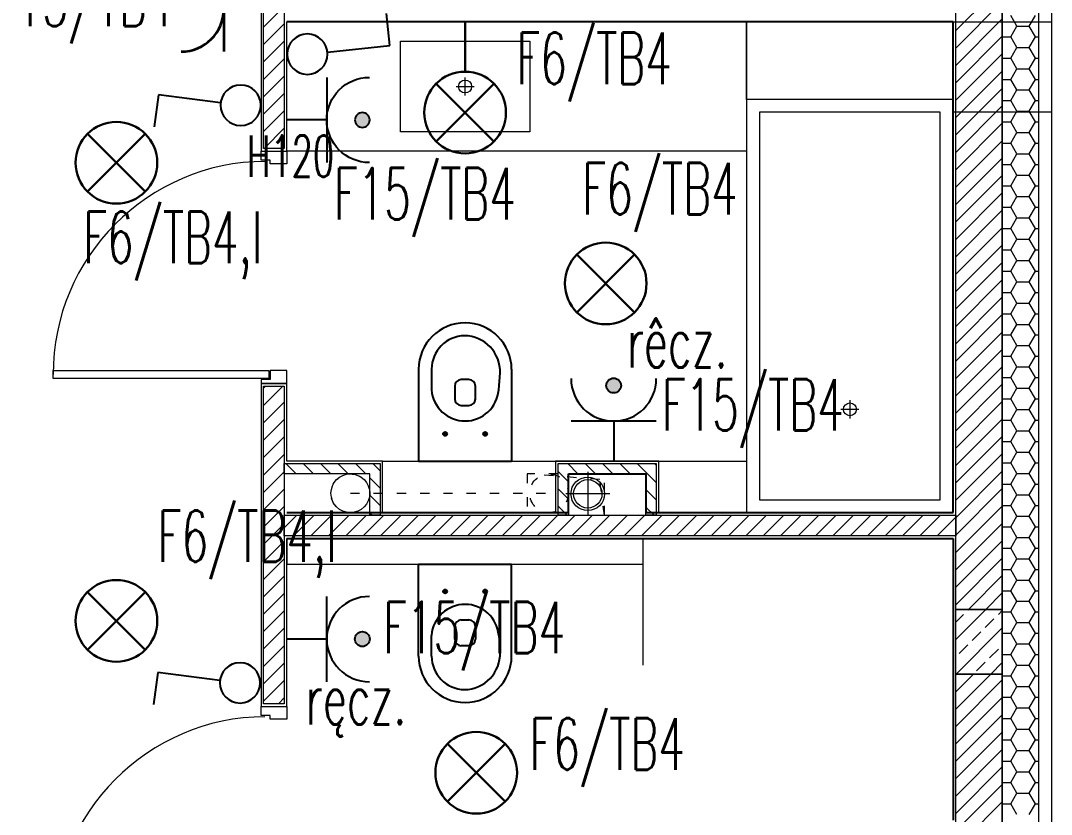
# Model space of a CAD drawing. Header units: millimetres. Extents: x 1780 to 154263, y -7240 to 17216.
# Drawn here: x 77389.6 to 77788.7, y 3724.4 to 4031.7 of the extents above; entities that cross this region are included whole.
import ezdxf

# ---------------------------------------------------------------- set-up
doc = ezdxf.new("R2010")
doc.units = ezdxf.units.MM
doc.linetypes.add('ACAD_ISO03W100', pattern=[30, 12, -18])
for name, color, linetype, lineweight in [('2d_SX_aranżacja drukowana', 200, 'Continuous', 5), ('2d_SX_gruba przekroje', 90, 'Continuous', 20), ('2d_SX_instalacje szkic - kanalizacja sanitarna', 44, 'Continuous', 5), ('2d_SX_instalacje szkic - wentylacja wywiew', 14, 'Continuous', 5), ('2d_SX_przebicia', 96, 'Continuous', 13), ('2d_SX_stolarka drzwiowa', 211, 'Continuous', 5), ('2d_SX_stolarka okznaczenia', 251, 'Continuous', 5), ('2d_SX_szraf', 251, 'Continuous', 0), ('2d_SX_warstwy', 181, 'Continuous', 9), ('2d_SX_widok', 10, 'Continuous', 9)]:
    doc.layers.add(name, color=color, linetype=linetype, lineweight=lineweight)
doc.layers.add('2d_SX_powierzchnia', color=251, linetype='Continuous', plot=False)
doc.layers.add('2d_SX_rewizja 18 września', color=210, linetype='Continuous')
doc.layers.add('60 instalacje elektryka', color=10, linetype='Continuous')
doc.styles.add('OPIS', font='simplex.shx', dxfattribs={"width": 0.7, "height": 4})

# ---------------------------------------------------------------- blocks, each defined once
blk = doc.blocks.new('PDKLD A2')
at = {"layer": '2d_SX_szraf'}
h = blk.add_hatch(dxfattribs=at)
h.set_pattern_fill('ANSI31', color=8, scale=1.5, angle=180, style=0)
h.set_pattern_definition([(45, (8803.4214, -14696.1416), (-3.36759605, 3.36759605), [])])
h.paths.add_polyline_path([(82724, -12207.24), (82716, -12207.24), (82716, -12079.24), (82724, -12079.24)])
h = blk.add_hatch(dxfattribs=at)
h.set_pattern_fill('ANSI31', color=8, scale=1.5, angle=180, style=0)
h.set_pattern_definition([(45, (8803.4214, -14701.1416), (-3.36759605, 3.36759605), [])])
h.paths.add_polyline_path([(82724, -12422.24), (82716, -12422.24), (82716, -12299.24), (82724, -12299.24)])
h = blk.add_hatch(dxfattribs=at)
h.set_pattern_fill('ANSI31', color=8, scale=1.5, angle=90, style=0)
h.set_pattern_definition([(45, (8770.9214, -14573.4844), (-3.36759605, 3.36759605), [])])
h.paths.add_polyline_path([(82724, -12357.24), (82724, -12349.24), (82984, -12349.24), (82984, -12357.24)])
at = {"color": 8, "ltscale": 5}
for p, q in [((82776, -12292.74), (82776, -12328.24)), ((82781, -12292.74), (82781, -12300.74)), ((82807, -12300.74), (82807.57, -12294.16)), ((82812, -12292.74), (82812, -12328.24)), ((82790, -12299.24), (82790, -12304.24)), ((82795.5, -12296.74), (82792.5, -12296.74)), ((82798, -12304.24), (82798, -12299.24)), ((82792.5, -12306.74), (82795.5, -12306.74)), ((82785.3, -12317.74), (82787.2, -12317.74)), ((82786.25, -12316.79), (82786.25, -12318.69)), ((82800.8, -12317.74), (82802.7, -12317.74)), ((82801.75, -12316.79), (82801.75, -12318.69)), ((82776, -12403.74), (82776, -12368.24)), ((82812, -12403.74), (82812, -12368.24)), ((82785.3, -12378.74), (82787.2, -12378.74)), ((82786.25, -12379.69), (82786.25, -12377.79)), ((82800.8, -12378.74), (82802.7, -12378.74)), ((82801.75, -12379.69), (82801.75, -12377.79)), ((82790, -12397.24), (82790, -12392.24)), ((82792.5, -12389.74), (82795.5, -12389.74)), ((82798, -12392.24), (82798, -12397.24)), ((82781, -12403.74), (82781, -12395.74)), ((82807, -12395.74), (82807.57, -12402.31)), ((82795.5, -12399.74), (82792.5, -12399.74))]:
    blk.add_line(p, q, dxfattribs=at)
for points in [[(82776, -12328.24), (82812, -12328.24)], [(82776, -12368.24), (82812, -12368.24)]]:
    blk.add_lwpolyline(points, dxfattribs=at)
for centre in [(82786.25, -12317.74), (82801.75, -12317.74), (82786.25, -12378.74), (82801.75, -12378.74)]:
    blk.add_circle(centre, 0.75, dxfattribs=at)
for centre, radius, start, end in [((82794, -12292.74), 18, 90, 180), ((82794, -12292.74), 18, 0, 90), ((82794, -12292.74), 13, 90.9315, 180), ((82793.57, -12293.74), 14, 358.2643, 89.1024), ((82792.5, -12299.24), 2.5, 90, 180), ((82795.5, -12299.24), 2.5, 0, 90), ((82794, -12299.69), 13.04, 184.5812, 355.4188), ((82792.5, -12304.24), 2.5, 180, 270), ((82795.5, -12304.24), 2.5, 270, 0), ((82794, -12396.78), 13.04, 4.5812, 175.4188), ((82792.5, -12392.24), 2.5, 90, 180), ((82795.5, -12392.24), 2.5, 0, 90), ((82792.5, -12397.24), 2.5, 180, 270), ((82795.5, -12397.24), 2.5, 270, 0), ((82794, -12403.74), 18, 180, 270), ((82794, -12403.74), 13, 180, 269.0685), ((82793.57, -12402.74), 14, 270.8976, 1.7357), ((82794, -12403.74), 18, 270, 0)]:
    blk.add_arc(centre, radius, start, end, dxfattribs=at)
at = {"layer": '2d_SX_aranżacja drukowana', "color": 8, "ltscale": 5}
for p, q in [((82725, -12208.24), (82725, -12158.24)), ((82725, -12158.24), (82903, -12158.24)), ((82903, -12158.24), (82903, -12208.24)), ((82903, -12208.24), (82725, -12208.24)), ((82762.07, -12328.24), (82903, -12328.24)), ((82725, -12358.24), (82725, -12368.24)), ((82863, -12407.24), (82863, -12358.24)), ((82725, -12368.24), (82863, -12368.24))]:
    blk.add_line(p, q, dxfattribs=at)
at = {"layer": '2d_SX_aranżacja drukowana', "color": 8}
for p, q in [((82903, -12188.24), (82903, -12158.24)), ((82903, -12158.24), (82983, -12158.24)), ((82983, -12158.24), (82983, -12188.24)), ((82983, -12188.24), (82903, -12188.24))]:
    blk.add_line(p, q, dxfattribs=at)
at = {"layer": '2d_SX_aranżacja drukowana', "color": 8, "ltscale": 5}
blk.add_lwpolyline([(82819, -12165.74), (82819, -12200.74), (82769, -12200.74), (82769, -12165.74)], close=True, dxfattribs=at)
for points in [[(82794, -12186.74), (82794, -12179.74)], [(82790.5, -12183.24), (82797.5, -12183.24)]]:
    blk.add_lwpolyline(points, dxfattribs=at)
at = {"layer": '2d_SX_aranżacja drukowana', "color": 8}
for points in [[(82903, -12348.24), (82983, -12348.24), (82983, -12188.24), (82903, -12188.24)], [(82908, -12343.24), (82978, -12343.24), (82978, -12193.24), (82908, -12193.24)]]:
    blk.add_lwpolyline(points, close=True, dxfattribs=at)
for points in [[(82946.5, -12308.24), (82939.5, -12308.24)], [(82943, -12304.74), (82943, -12311.74)]]:
    blk.add_lwpolyline(points, dxfattribs=at)
at = {"layer": '2d_SX_aranżacja drukowana', "color": 8, "ltscale": 5}
blk.add_circle((82794, -12183.24), 2.5, dxfattribs=at)
at = {"layer": '2d_SX_aranżacja drukowana', "color": 8}
blk.add_circle((82943, -12308.24), 2.5, dxfattribs=at)
at = {"layer": '2d_SX_gruba przekroje', "color": 8}
for p, q in [((83021, -11612.24), (83021, -12711.24)), ((82715, -12148.24), (82715, -12158.24)), ((82715, -12158.24), (82715, -12208.24)), ((82725, -12208.24), (82725, -12158.24)), ((82725, -12158.24), (82983, -12158.24)), ((82903, -12158.24), (82725, -12158.24)), ((82983, -12348.24), (82983, -12158.24)), ((82715, -12208.24), (82725, -12208.24)), ((82725, -12298.24), (82715, -12298.24)), ((82715, -12298.24), (82715, -12348.24)), ((82725, -12328.24), (82725, -12298.24)), ((82736.07, -12328.24), (82725, -12328.24)), ((82762.07, -12328.24), (82736.07, -12328.24)), ((82736.07, -12328.24), (82736.07, -12328.24)), ((82762.07, -12348.24), (82762.07, -12328.24)), ((82869, -12328.24), (82829, -12328.24)), ((82829, -12328.24), (82829, -12348.24)), ((82869, -12348.24), (82869, -12328.24)), ((82715, -12348.24), (82715, -12358.24)), ((82829, -12348.24), (82762.07, -12348.24)), ((82983, -12348.24), (82869, -12348.24)), ((82715, -12358.24), (82715, -12423.24)), ((82725, -12423.24), (82725, -12358.24)), ((82725, -12358.24), (82983, -12358.24)), ((82983, -12467.24), (82983, -12358.24)), ((82715, -12423.24), (82725, -12423.24))]:
    blk.add_line(p, q, dxfattribs=at)
at = {"layer": '2d_SX_instalacje szkic - kanalizacja sanitarna', "color": 8}
for points in [[(82841.5, -12332.46), (82841.5, -12349.46)], [(82850, -12340.96), (82833, -12340.96)]]:
    blk.add_lwpolyline(points, dxfattribs=at)
blk.add_circle((82841.5, -12340.96), 5.5, dxfattribs=at)
at = {"layer": '2d_SX_instalacje szkic - wentylacja wywiew', "color": 8, "linetype": 'ACAD_ISO03W100', "ltscale": 0.3}
blk.add_line((82749.57, -12340.74), (82826.5, -12340.74), dxfattribs=at)
for centre in [(82749.57, -12340.74), (82826.5, -12340.74)]:
    blk.add_circle(centre, 7.5, dxfattribs=at)
at = {"layer": '2d_SX_instalacje szkic - wentylacja wywiew', "color": 8}
blk.add_circle((82749.57, -12340.74), 7.5, dxfattribs=at)
blk.add_circle((82749.57, -12340.74), 7.5, dxfattribs=at)
at = {"layer": '2d_SX_powierzchnia', "color": 8}
for p, q in [((82983, -12158.24), (82725, -12158.24)), ((82983, -12348.24), (82983, -12158.24)), ((82834, -12333.24), (82864, -12333.24)), ((82834, -12348.24), (82834, -12333.24)), ((82864, -12333.24), (82864, -12348.24)), ((82725, -12348.24), (82834, -12348.24)), ((82864, -12348.24), (82983, -12348.24)), ((82725, -12358.24), (82983, -12358.24)), ((82983, -12358.24), (82983, -12467.24))]:
    blk.add_line(p, q, dxfattribs=at)
at = {"layer": '2d_SX_przebicia', "color": 8}
for p, q in [((82983, -12158.24), (83021, -12158.24)), ((82983, -12193.24), (82983, -12158.24)), ((83021, -12158.24), (83021, -12193.24)), ((83021, -12193.24), (82983, -12193.24))]:
    blk.add_line(p, q, dxfattribs=at)
at = {"layer": '2d_SX_przebicia', "color": 8, "linetype": 'ACAD_ISO03W100', "ltscale": 0.3}
for p, q in [((82846.12, -12335.39), (82818, -12333.24)), ((82848, -12333.24), (82818, -12333.24)), ((82818, -12333.24), (82818, -12349.24)), ((82848, -12349.24), (82846.12, -12335.39)), ((82848, -12349.24), (82848, -12333.24)), ((82818, -12349.24), (82848, -12349.24))]:
    blk.add_line(p, q, dxfattribs=at)
at = {"layer": '2d_SX_przebicia', "color": 8}
for centre, radius in [((82749.57, -12340.74), 7.5), ((82841.5, -12340.96), 6.5)]:
    blk.add_circle(centre, radius, dxfattribs=at)
at = {"layer": '2d_SX_stolarka drzwiowa', "color": 8}
for points in [[(82715, -12211.74), (82715, -12208.24), (82725, -12208.24), (82725, -12213.24), (82718.5, -12213.24), (82718.5, -12211.74), (82715, -12211.74)], [(82718.5, -12293.24), (82718.5, -12296.74), (82715, -12296.74), (82715, -12298.24), (82725, -12298.24), (82725, -12293.24), (82718.5, -12293.24)], [(82715, -12426.74), (82715, -12423.24), (82725, -12423.24), (82725, -12428.24), (82718.5, -12428.24), (82718.5, -12426.74), (82715, -12426.74)]]:
    blk.add_lwpolyline(points, dxfattribs=at)
blk.add_lwpolyline([(82718, -12296.24), (82634.5, -12296.24), (82634.5, -12293.24), (82718, -12293.24)], close=True, dxfattribs=at)
at = {"layer": '2d_SX_stolarka okznaczenia', "color": 8}
for centre in [(82716.93, -12294.66), (82716.93, -12509.66)]:
    blk.add_arc(centre, 82.43, 90.2975, 180.0508, dxfattribs=at)
at = {"layer": '2d_SX_szraf', "color": 8, "linetype": 'Continuous'}
for p, q in [((82984, -12161.61), (83002, -12143.61)), ((82984, -12168.34), (83002, -12150.34)), ((83007.66, -12159.84), (83005.27, -12155.72)), ((83012.42, -12159.84), (83014.8, -12155.72)), ((82984, -12175.08), (83002, -12157.08)), ((83005.27, -12163.97), (83007.66, -12159.84)), ((83007.66, -12159.84), (83012.42, -12159.84)), ((83014.8, -12163.97), (83012.42, -12159.84)), ((82984, -12181.81), (83002, -12163.81)), ((83002, -12163.97), (83005.28, -12163.97)), ((83007.66, -12168.09), (83005.27, -12163.97)), ((83012.42, -12168.09), (83014.8, -12163.97)), ((83014.8, -12163.97), (83016, -12163.97)), ((83005.27, -12172.22), (83007.66, -12168.09)), ((83007.66, -12168.09), (83012.42, -12168.09)), ((83014.8, -12172.22), (83012.42, -12168.09)), ((82984, -12188.55), (83002, -12170.55)), ((83002, -12172.22), (83005.28, -12172.22)), ((83007.66, -12176.34), (83005.27, -12172.22)), ((83012.42, -12176.34), (83014.8, -12172.22)), ((83014.8, -12172.22), (83016, -12172.22)), ((83005.27, -12180.47), (83007.66, -12176.34)), ((83007.66, -12176.34), (83012.42, -12176.34)), ((83014.8, -12180.47), (83012.42, -12176.34)), ((82984, -12195.28), (83002, -12177.28)), ((83002, -12180.47), (83005.28, -12180.47)), ((83007.66, -12184.59), (83005.27, -12180.47)), ((83012.42, -12184.59), (83014.8, -12180.47)), ((83014.8, -12180.47), (83016, -12180.47)), ((82984, -12202.02), (83002, -12184.02)), ((83005.27, -12188.71), (83007.66, -12184.59)), ((83007.66, -12184.59), (83012.42, -12184.59)), ((83014.8, -12188.71), (83012.42, -12184.59)), ((83002, -12188.71), (83005.28, -12188.71)), ((83007.66, -12192.84), (83005.27, -12188.71)), ((83012.42, -12192.84), (83014.8, -12188.71)), ((83014.8, -12188.71), (83016, -12188.71)), ((82984, -12208.75), (83002, -12190.75)), ((83005.27, -12196.96), (83007.66, -12192.84)), ((83007.66, -12192.84), (83012.42, -12192.84)), ((83014.8, -12196.96), (83012.42, -12192.84)), ((82984, -12215.49), (83002, -12197.49)), ((83002, -12196.96), (83005.28, -12196.96)), ((83007.66, -12201.09), (83005.27, -12196.96)), ((83012.42, -12201.09), (83014.8, -12196.96)), ((83014.8, -12196.96), (83016, -12196.96)), ((82984, -12222.23), (83002, -12204.23)), ((83005.27, -12205.21), (83007.66, -12201.09)), ((83007.66, -12201.09), (83012.42, -12201.09)), ((83014.8, -12205.21), (83012.42, -12201.09)), ((83002, -12205.21), (83005.28, -12205.21)), ((83007.66, -12209.34), (83005.27, -12205.21)), ((83012.42, -12209.34), (83014.8, -12205.21)), ((83014.8, -12205.21), (83016, -12205.21)), ((82984, -12228.96), (83002, -12210.96)), ((83005.27, -12213.46), (83007.66, -12209.34)), ((83007.66, -12209.34), (83012.42, -12209.34)), ((83014.8, -12213.46), (83012.42, -12209.34)), ((83002, -12213.46), (83005.28, -12213.46)), ((83007.66, -12217.59), (83005.27, -12213.46)), ((83012.42, -12217.59), (83014.8, -12213.46)), ((83014.8, -12213.46), (83016, -12213.46)), ((82984, -12235.7), (83002, -12217.7)), ((83005.27, -12221.71), (83007.66, -12217.59)), ((83007.66, -12217.59), (83012.42, -12217.59)), ((83014.8, -12221.71), (83012.42, -12217.59)), ((82984, -12242.43), (83002, -12224.43)), ((83002, -12221.71), (83005.28, -12221.71)), ((83007.66, -12225.83), (83005.27, -12221.71)), ((83012.42, -12225.83), (83014.8, -12221.71)), ((83014.8, -12221.71), (83016, -12221.71)), ((83005.27, -12229.96), (83007.66, -12225.83)), ((83007.66, -12225.83), (83012.42, -12225.83)), ((83014.8, -12229.96), (83012.42, -12225.83)), ((82984, -12249.17), (83002, -12231.17)), ((83002, -12229.96), (83005.28, -12229.96)), ((83007.66, -12234.08), (83005.27, -12229.96)), ((83012.42, -12234.08), (83014.8, -12229.96)), ((83014.8, -12229.96), (83016, -12229.96)), ((83005.27, -12238.21), (83007.66, -12234.08)), ((83007.66, -12234.08), (83012.42, -12234.08)), ((83014.8, -12238.21), (83012.42, -12234.08)), ((82984, -12255.9), (83002, -12237.9)), ((83002, -12238.21), (83005.28, -12238.21)), ((83007.66, -12242.33), (83005.27, -12238.21)), ((83012.42, -12242.33), (83014.8, -12238.21)), ((83014.8, -12238.21), (83016, -12238.21)), ((82984, -12262.64), (83002, -12244.64)), ((83005.27, -12246.46), (83007.66, -12242.33)), ((83007.66, -12242.33), (83012.42, -12242.33)), ((83014.8, -12246.46), (83012.42, -12242.33)), ((83002, -12246.46), (83005.28, -12246.46)), ((83007.66, -12250.58), (83005.27, -12246.46)), ((83012.42, -12250.58), (83014.8, -12246.46)), ((83014.8, -12246.46), (83016, -12246.46)), ((82984, -12269.37), (83002, -12251.37)), ((83005.27, -12254.71), (83007.66, -12250.58)), ((83007.66, -12250.58), (83012.42, -12250.58)), ((83014.8, -12254.71), (83012.42, -12250.58)), ((83002, -12254.71), (83005.28, -12254.71)), ((83007.66, -12258.83), (83005.27, -12254.71)), ((83012.42, -12258.83), (83014.8, -12254.71)), ((83014.8, -12254.71), (83016, -12254.71)), ((82984, -12276.11), (83002, -12258.11)), ((83005.27, -12262.95), (83007.66, -12258.83)), ((83007.66, -12258.83), (83012.42, -12258.83)), ((83014.8, -12262.95), (83012.42, -12258.83)), ((83002, -12262.95), (83005.28, -12262.95)), ((83007.66, -12267.08), (83005.27, -12262.95)), ((83012.42, -12267.08), (83014.8, -12262.95)), ((83014.8, -12262.95), (83016, -12262.95)), ((82984, -12282.84), (83002, -12264.84)), ((83005.27, -12271.2), (83007.66, -12267.08)), ((83007.66, -12267.08), (83012.42, -12267.08)), ((83014.8, -12271.2), (83012.42, -12267.08)), ((82984, -12289.58), (83002, -12271.58)), ((83002, -12271.2), (83005.28, -12271.2)), ((83007.66, -12275.33), (83005.27, -12271.2)), ((83012.42, -12275.33), (83014.8, -12271.2)), ((83014.8, -12271.2), (83016, -12271.2)), ((83005.27, -12279.45), (83007.66, -12275.33)), ((83007.66, -12275.33), (83012.42, -12275.33)), ((83014.8, -12279.45), (83012.42, -12275.33)), ((82984, -12296.31), (83002, -12278.31)), ((83002, -12279.45), (83005.28, -12279.45)), ((83007.66, -12283.58), (83005.27, -12279.45)), ((83012.42, -12283.58), (83014.8, -12279.45)), ((83014.8, -12279.45), (83016, -12279.45)), ((83005.27, -12287.7), (83007.66, -12283.58)), ((83007.66, -12283.58), (83012.42, -12283.58)), ((83014.8, -12287.7), (83012.42, -12283.58)), ((82984, -12303.05), (83002, -12285.05)), ((83002, -12287.7), (83005.28, -12287.7)), ((83007.66, -12291.83), (83005.27, -12287.7)), ((83012.42, -12291.83), (83014.8, -12287.7)), ((83014.8, -12287.7), (83016, -12287.7)), ((82984, -12309.78), (83002, -12291.78)), ((83005.27, -12295.95), (83007.66, -12291.83)), ((83007.66, -12291.83), (83012.42, -12291.83)), ((83014.8, -12295.95), (83012.42, -12291.83)), ((83002, -12295.95), (83005.28, -12295.95)), ((83007.66, -12300.07), (83005.27, -12295.95)), ((83012.42, -12300.07), (83014.8, -12295.95)), ((83014.8, -12295.95), (83016, -12295.95)), ((82984, -12316.52), (83002, -12298.52)), ((83005.27, -12304.2), (83007.66, -12300.07)), ((83007.66, -12300.07), (83012.42, -12300.07)), ((83014.8, -12304.2), (83012.42, -12300.07)), ((83002, -12304.2), (83005.28, -12304.2)), ((83007.66, -12308.32), (83005.27, -12304.2)), ((83012.42, -12308.32), (83014.8, -12304.2)), ((83014.8, -12304.2), (83016, -12304.2)), ((82984, -12323.25), (83002, -12305.25)), ((83005.27, -12312.45), (83007.66, -12308.32)), ((83007.66, -12308.32), (83012.42, -12308.32)), ((83014.8, -12312.45), (83012.42, -12308.32)), ((82984, -12329.99), (83002, -12311.99)), ((83002, -12312.45), (83005.28, -12312.45)), ((83007.66, -12316.57), (83005.27, -12312.45)), ((83012.42, -12316.57), (83014.8, -12312.45)), ((83014.8, -12312.45), (83016, -12312.45)), ((82984, -12336.72), (83002, -12318.72)), ((83005.27, -12320.7), (83007.66, -12316.57)), ((83007.66, -12316.57), (83012.42, -12316.57)), ((83014.8, -12320.7), (83012.42, -12316.57)), ((83002, -12320.7), (83005.28, -12320.7)), ((83007.66, -12324.82), (83005.27, -12320.7)), ((83012.42, -12324.82), (83014.8, -12320.7)), ((83014.8, -12320.7), (83016, -12320.7)), ((82984, -12343.46), (83002, -12325.46)), ((83005.27, -12328.95), (83007.66, -12324.82)), ((83007.66, -12324.82), (83012.42, -12324.82)), ((83014.8, -12328.95), (83012.42, -12324.82)), ((82724.58, -12329.24), (82728.58, -12333.24)), ((82731.31, -12329.24), (82735.31, -12333.24)), ((82738.05, -12329.24), (82742.05, -12333.24)), ((82744.78, -12329.24), (82748.78, -12333.24)), ((82751.52, -12329.24), (82755.52, -12333.24)), ((82758.26, -12329.24), (82761.07, -12332.05)), ((82830, -12332.27), (82834, -12336.27)), ((82833.71, -12329.24), (82837.71, -12333.24)), ((82840.44, -12329.24), (82844.44, -12333.24)), ((82847.18, -12329.24), (82851.18, -12333.24)), ((82853.91, -12329.24), (82857.91, -12333.24)), ((82860.65, -12329.24), (82868, -12336.59)), ((82867.38, -12329.24), (82868, -12329.85)), ((82984, -12350.19), (83002, -12332.19)), ((83002, -12328.95), (83005.28, -12328.95)), ((83007.66, -12333.07), (83005.27, -12328.95)), ((83012.42, -12333.07), (83014.8, -12328.95)), ((83014.8, -12328.95), (83016, -12328.95)), ((82757.07, -12334.79), (82761.07, -12338.79)), ((83005.27, -12337.19), (83007.66, -12333.07)), ((83007.66, -12333.07), (83012.42, -12333.07)), ((83014.8, -12337.19), (83012.42, -12333.07)), ((82830, -12339), (82834, -12343)), ((82864, -12339.33), (82868, -12343.33)), ((82984, -12356.93), (83002, -12338.93)), ((83002, -12337.19), (83005.28, -12337.19)), ((83007.66, -12341.32), (83005.27, -12337.19)), ((83012.42, -12341.32), (83014.8, -12337.19)), ((83014.8, -12337.19), (83016, -12337.19)), ((82757.07, -12341.52), (82761.07, -12345.52)), ((83005.27, -12345.44), (83007.66, -12341.32)), ((83007.66, -12341.32), (83012.42, -12341.32)), ((83014.8, -12345.44), (83012.42, -12341.32)), ((82757.07, -12348.26), (82758.05, -12349.24)), ((82830, -12345.74), (82833.5, -12349.24)), ((82864, -12346.06), (82867.18, -12349.24)), ((82984, -12363.66), (83002, -12345.66)), ((83002, -12345.44), (83005.28, -12345.44)), ((83007.66, -12349.57), (83005.27, -12345.44)), ((83012.42, -12349.57), (83014.8, -12345.44)), ((83014.8, -12345.44), (83016, -12345.44)), ((82984, -12370.4), (83002, -12352.4)), ((83005.27, -12353.69), (83007.66, -12349.57)), ((83007.66, -12349.57), (83012.42, -12349.57)), ((83014.8, -12353.69), (83012.42, -12349.57)), ((83002, -12353.69), (83005.28, -12353.69)), ((83007.66, -12357.82), (83005.27, -12353.69)), ((83012.42, -12357.82), (83014.8, -12353.69)), ((83014.8, -12353.69), (83016, -12353.69)), ((82984, -12377.13), (83002, -12359.13)), ((83005.27, -12361.94), (83007.66, -12357.82)), ((83007.66, -12357.82), (83012.42, -12357.82)), ((83014.8, -12361.94), (83012.42, -12357.82)), ((83002, -12361.94), (83005.28, -12361.94)), ((83007.66, -12366.07), (83005.27, -12361.94)), ((83012.42, -12366.07), (83014.8, -12361.94)), ((83014.8, -12361.94), (83016, -12361.94)), ((82984, -12383.87), (83002, -12365.87)), ((83005.27, -12370.19), (83007.66, -12366.07)), ((83007.66, -12366.07), (83012.42, -12366.07)), ((83014.8, -12370.19), (83012.42, -12366.07)), ((83002, -12370.19), (83005.28, -12370.19)), ((83007.66, -12374.31), (83005.27, -12370.19)), ((83012.42, -12374.31), (83014.8, -12370.19)), ((83014.8, -12370.19), (83016, -12370.19)), ((82988.87, -12385.74), (83002, -12372.6)), ((83005.27, -12378.44), (83007.66, -12374.31)), ((83007.66, -12374.31), (83012.42, -12374.31)), ((83014.8, -12378.44), (83012.42, -12374.31)), ((82995.61, -12385.74), (83002, -12379.34)), ((83002, -12378.44), (83005.28, -12378.44)), ((83007.66, -12382.56), (83005.27, -12378.44)), ((83012.42, -12382.56), (83014.8, -12378.44)), ((83014.8, -12378.44), (83016, -12378.44)), ((83005.27, -12386.69), (83007.66, -12382.56)), ((83007.66, -12382.56), (83012.42, -12382.56)), ((83014.8, -12386.69), (83012.42, -12382.56)), ((82984, -12397.34), (82995.61, -12385.74)), ((82984, -12390.6), (82987, -12387.61)), ((82988.68, -12385.93), (82988.87, -12385.74)), ((83000.47, -12387.61), (83002, -12386.08)), ((83002, -12386.69), (83005.28, -12386.69)), ((83007.66, -12390.81), (83005.27, -12386.69)), ((83012.42, -12390.81), (83014.8, -12386.69)), ((83014.8, -12386.69), (83016, -12386.69)), ((82995.42, -12392.66), (82998.78, -12389.29)), ((83005.27, -12394.94), (83007.66, -12390.81)), ((83007.66, -12390.81), (83012.42, -12390.81)), ((83014.8, -12394.94), (83012.42, -12390.81)), ((82984.08, -12410.74), (83002, -12392.81)), ((82990.37, -12397.71), (82993.73, -12394.34)), ((83002, -12394.94), (83005.28, -12394.94)), ((83007.66, -12399.06), (83005.27, -12394.94)), ((83012.42, -12399.06), (83014.8, -12394.94)), ((83014.8, -12394.94), (83016, -12394.94)), ((82985.31, -12402.76), (82988.68, -12399.4)), ((83005.27, -12403.19), (83007.66, -12399.06)), ((83007.66, -12399.06), (83012.42, -12399.06)), ((83014.8, -12403.19), (83012.42, -12399.06)), ((82997.1, -12404.45), (83000.47, -12401.08)), ((83002, -12403.19), (83005.28, -12403.19)), ((83007.66, -12407.31), (83005.27, -12403.19)), ((83012.42, -12407.31), (83014.8, -12403.19)), ((83014.8, -12403.19), (83016, -12403.19)), ((82992.05, -12409.5), (82995.42, -12406.13)), ((82997.55, -12410.74), (83002, -12406.28)), ((83005.27, -12411.43), (83007.66, -12407.31)), ((83007.66, -12407.31), (83012.42, -12407.31)), ((83014.8, -12411.43), (83012.42, -12407.31)), ((82984, -12410.81), (82984.08, -12410.74)), ((82984, -12417.55), (82990.81, -12410.74)), ((82984, -12424.28), (82997.55, -12410.74)), ((83002, -12411.43), (83005.28, -12411.43)), ((83007.66, -12415.56), (83005.27, -12411.43)), ((83012.42, -12415.56), (83014.8, -12411.43)), ((83014.8, -12411.43), (83016, -12411.43)), ((82984, -12431.02), (83002, -12413.02)), ((83005.27, -12419.68), (83007.66, -12415.56)), ((83007.66, -12415.56), (83012.42, -12415.56)), ((83014.8, -12419.68), (83012.42, -12415.56)), ((82984, -12437.75), (83002, -12419.75)), ((83002, -12419.68), (83005.28, -12419.68)), ((83007.66, -12423.81), (83005.27, -12419.68)), ((83012.42, -12423.81), (83014.8, -12419.68)), ((83014.8, -12419.68), (83016, -12419.68)), ((83005.27, -12427.93), (83007.66, -12423.81)), ((83007.66, -12423.81), (83012.42, -12423.81)), ((83014.8, -12427.93), (83012.42, -12423.81)), ((82984, -12444.49), (83002, -12426.49)), ((83002, -12427.93), (83005.28, -12427.93)), ((83007.66, -12432.06), (83005.27, -12427.93)), ((83012.42, -12432.06), (83014.8, -12427.93)), ((83014.8, -12427.93), (83016, -12427.93)), ((83005.27, -12436.18), (83007.66, -12432.06)), ((83007.66, -12432.06), (83012.42, -12432.06)), ((83014.8, -12436.18), (83012.42, -12432.06)), ((82984, -12451.22), (83002, -12433.22)), ((83002, -12436.18), (83005.28, -12436.18)), ((83007.66, -12440.31), (83005.27, -12436.18)), ((83012.42, -12440.31), (83014.8, -12436.18)), ((83014.8, -12436.18), (83016, -12436.18)), ((82984, -12457.96), (83002, -12439.96)), ((83005.27, -12444.43), (83007.66, -12440.31)), ((83007.66, -12440.31), (83012.42, -12440.31)), ((83014.8, -12444.43), (83012.42, -12440.31)), ((82984, -12464.69), (83002, -12446.69)), ((83002, -12444.43), (83005.28, -12444.43)), ((83007.66, -12448.55), (83005.27, -12444.43)), ((83012.42, -12448.55), (83014.8, -12444.43)), ((83014.8, -12444.43), (83016, -12444.43)), ((83005.27, -12452.68), (83007.66, -12448.55)), ((83007.66, -12448.55), (83012.42, -12448.55)), ((83014.8, -12452.68), (83012.42, -12448.55)), ((82984, -12471.43), (83002, -12453.43)), ((83002, -12452.68), (83005.28, -12452.68)), ((83007.66, -12456.8), (83005.27, -12452.68)), ((83012.42, -12456.8), (83014.8, -12452.68)), ((83014.8, -12452.68), (83016, -12452.68)), ((82984, -12478.16), (83002, -12460.16)), ((83005.27, -12460.93), (83007.66, -12456.8)), ((83007.66, -12456.8), (83012.42, -12456.8)), ((83014.8, -12460.93), (83012.42, -12456.8)), ((83002, -12460.93), (83005.28, -12460.93)), ((83007.66, -12465.05), (83005.27, -12460.93)), ((83012.42, -12465.05), (83014.8, -12460.93)), ((83014.8, -12460.93), (83016, -12460.93))]:
    blk.add_line(p, q, dxfattribs=at)
at = {"layer": '2d_SX_warstwy', "color": 8}
for p, q in [((83016, -11617.24), (83016, -12706.24)), ((83002, -12692.24), (83002, -11631.24)), ((82984, -12385.74), (82984, -11964.24)), ((83002, -11964.24), (83002, -12385.74)), ((82724, -12333.24), (82724, -12329.24)), ((82724, -12329.24), (82757.07, -12329.24)), ((82757.07, -12329.24), (82761.07, -12329.24)), ((82761.07, -12329.24), (82761.07, -12349.24)), ((82830, -12349.24), (82830, -12329.24)), ((82830, -12329.24), (82864, -12329.24)), ((82864, -12329.24), (82868, -12329.24)), ((82868, -12329.24), (82868, -12349.24)), ((82741.07, -12333.24), (82724, -12333.24)), ((82757.07, -12333.24), (82741.07, -12333.24)), ((82741.07, -12333.24), (82741.07, -12333.24)), ((82757.07, -12349.24), (82757.07, -12333.24)), ((82757.07, -12333.24), (82757.07, -12333.24)), ((82864, -12333.24), (82834, -12333.24)), ((82834, -12333.24), (82834, -12349.24)), ((82864, -12349.24), (82864, -12333.24)), ((82864, -12333.24), (82864, -12333.24)), ((82761.07, -12349.24), (82757.07, -12349.24)), ((82834, -12349.24), (82830, -12349.24)), ((82868, -12349.24), (82864, -12349.24)), ((82984, -12385.74), (83002, -12385.74)), ((82984, -12410.74), (82984, -12385.74)), ((83002, -12385.74), (82984, -12385.74)), ((83002, -12385.74), (83002, -12410.74)), ((83002, -12410.74), (82984, -12410.74)), ((82984, -12674.24), (82984, -12410.74)), ((82984, -12410.74), (83002, -12410.74)), ((83002, -12410.74), (83002, -12692.24))]:
    blk.add_line(p, q, dxfattribs=at)
for points in [[(82724, -12207.24), (82716, -12207.24), (82716, -12079.24), (82724, -12079.24)], [(82724, -12422.24), (82716, -12422.24), (82716, -12299.24), (82724, -12299.24)], [(82724, -12357.24), (82724, -12349.24), (82984, -12349.24), (82984, -12357.24)]]:
    blk.add_lwpolyline(points, close=True, dxfattribs=at)
at = {"layer": '2d_SX_widok', "color": 8, "ltscale": 0.5}
blk.add_line((83021, -11314.24), (83021, -12711.24), dxfattribs=at)
blk = doc.blocks.new('lampa1')
at = {"layer": '60 instalacje elektryka', "lineweight": 30}
for p, q in [((2045.42, 2946.75), (2067.75, 2924.42)), ((2067.75, 2946.75), (2045.42, 2924.42))]:
    blk.add_line(p, q, dxfattribs=at)
blk.add_circle((2056.58, 2935.58), 15.79, dxfattribs=at)
blk = doc.blocks.new('kinkiet')
at = {"layer": '60 instalacje elektryka', "lineweight": 30}
for p, q in [((-249830.13, -8956.18), (-249807.78, -8978.54)), ((-249830.13, -8978.54), (-249807.78, -8956.18)), ((-249834.76, -8967.36), (-249854.04, -8967.36))]:
    blk.add_line(p, q, dxfattribs=at)
blk.add_circle((-249818.96, -8967.36), 15.81, dxfattribs=at)
blk = doc.blocks.new('jednobiegunowy')
at = {"layer": '60 instalacje elektryka'}
for p, q in [((2190.56, 2793.4), (2200.02, 2802.78)), ((2200.02, 2802.78), (2204.88, 2797.97))]:
    blk.add_line(p, q, dxfattribs=at)
blk.add_circle((2187.5, 2790.37), 4.3, dxfattribs=at)
blk = doc.blocks.new('gniazdo')
at = {"layer": '60 instalacje elektryka', "lineweight": 35}
for p, q in [((1911.132, 1039.393), (1911.132, 1043.76)), ((1911.132, 1041.576), (1909.09, 1041.576))]:
    blk.add_line(p, q, dxfattribs=at)
blk.add_arc((1913.316, 1041.576), 2.184, 90, 270, dxfattribs=at)
blk = doc.blocks.new('gniazdo IP44')
at = {"layer": '60 instalacje elektryka'}
h = blk.add_hatch(color=256, dxfattribs=at)
h.dxf.hatch_style = 1
edge = h.paths.add_edge_path()
edge.add_arc((1758.87, 20893.39), 2.87, 0, 360)
at = {"layer": '60 instalacje elektryka', "lineweight": 25}
for p, q in [((1775.37, 20879.59), (1742.37, 20879.59)), ((1758.87, 20879.59), (1758.87, 20864.16))]:
    blk.add_line(p, q, dxfattribs=at)
at = {"layer": '60 instalacje elektryka'}
blk.add_circle((1758.87, 20893.39), 2.87, dxfattribs=at)
at = {"layer": '60 instalacje elektryka', "lineweight": 25}
blk.add_arc((1758.87, 20896.09), 16.5, 180, 0, dxfattribs=at)

msp = doc.modelspace()

# ---------------------------------------------------------------- block references
at = {"layer": '2d_SX_rewizja 18 września'}
msp.add_blockref('PDKLD A2', (-5232.32, 16189.48), dxfattribs=at)
at = {"layer": '60 instalacje elektryka'}
for name, p, xscale, yscale, zscale, rotation in [('gniazdo', (91909.16, 11906.61), 7.556206694400001, 7.556206694400001, 7.556206694400001, 180), ('jednobiegunowy', (71055.07, 4139.59), -1.818212235840003, 1.818212235840003, 1.818212235840003, 230.8314478642807), ('jednobiegunowy', (83721.31, 2405.07), -1.818212235840003, 1.818212235840003, 1.818212235840003, 37.59092794909617), ('lampa1', (74487.86, 6035.55), 1.0011, 1.0011, 1.0011, 270.0000000000002), ('lampa1', (74677.31, 5988.82), 1.0011, 1.0011, 1.0011, 270.0000000000002), ('lampa1', (74487.86, 5858.19), 1.0011, 1.0011, 1.0011, 270.0000000000002), ('jednobiegunowy', (83721.04, 2181.44), -1.818212235840003, 1.818212235840003, 1.818212235840003, 37.59092794909617), ('lampa1', (74627.19, 5799.38), 1.0011, 1.0011, 1.0011, 270.0000000000002)]:
    msp.add_blockref(name, p, dxfattribs=dict(at, xscale=xscale, yscale=yscale, zscale=zscale, rotation=rotation))
for name, p, rotation in [('kinkiet', (86529.04, -245822.8), 270.0000000000001), ('gniazdo IP44', (56628.52, 5551.17), 270)]:
    msp.add_blockref(name, p, dxfattribs=dict(at, rotation=rotation))
at = {"layer": '60 instalacje elektryka', "xscale": -1, "rotation": 270}
msp.add_blockref('gniazdo IP44', (56628.52, 2234.41), dxfattribs=at)
at = {"layer": '60 instalacje elektryka'}
msp.add_blockref('gniazdo IP44', (75860.35, -17002.92), dxfattribs=at)

# ---------------------------------------------------------------- texts
at = {"layer": '60 instalacje elektryka', "lineweight": 15, "style": 'OPIS'}
for s, insert, char_height, width, attachment_point in [('\\pxql;{\\W0.6;F13/TB4}', (77378.32, 4049.61), 20, 74.8571, 1), ('\\pxql;{\\W0.6;F6/TB4}', (77581.54, 4027.13), 20, 22.1829, 1), ('\\pxql;{\\W0.6;H120}', (77499.4, 3987.31), 16, 22.1829, 3), ('\\pxql;{\\W0.6;F6/TB4}', (77607.03, 3976.63), 20, 22.1829, 1), ('\\pxql;{\\W0.6;F15/TB4}', (77510.85, 3974.69), 20, 22.1829, 1), ('\\pxql;{\\W0.6;F6/TB4,l}', (77413.78, 3957.78), 20, 22.1829, 1), ('{\\Fsimplex.shx;\\W1.19905; }{\\W0.85714x;rêcz.}', (77663.35, 3917.39), 20, 22.1829, 3), ('\\pxql;{\\W0.6;F15/TB4}', (77660.01, 3892.99), 20, 22.1829, 3), ('\\pxql;{\\W0.6;F6/TB4,l}', (77442.58, 3842.14), 20, 22.1829, 1), ('\\pxql;{\\W0.6;F15/TB4}', (77529.91, 3806.78), 20, 77.1429, 1), ('{\\W0.599998;ręcz.}', (77499.91, 3779.26), 20, 43.4286, 1), ('\\pxql;{\\W0.6;F6/TB4}', (77586.58, 3761.73), 20, 22.1829, 1)]:
    msp.add_mtext(s, dxfattribs=dict(at, insert=insert, char_height=char_height, width=width, attachment_point=attachment_point))

doc.saveas('drawing.dxf')
